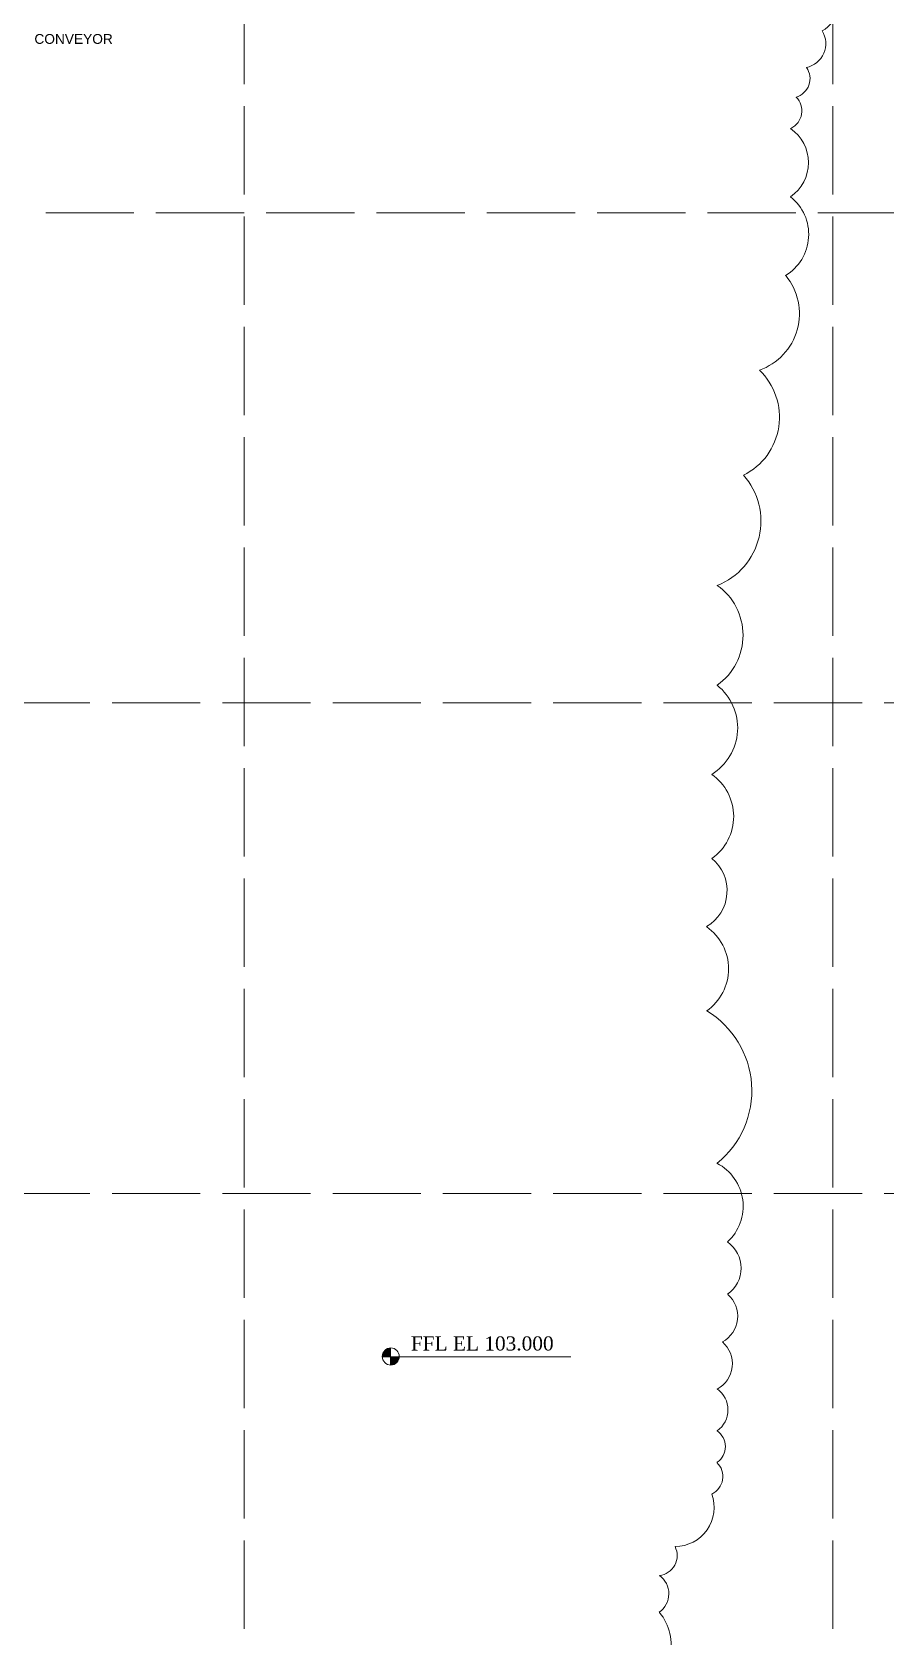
# Model space of a CAD drawing. Header units: inches. Extents: x 2602 to 127694, y 109 to 91908.
# Drawn here: x 65143 to 73851, y 52152 to 68515 of the extents above; entities that cross this region are included whole.
import ezdxf

# ---------------------------------------------------------------- set-up
doc = ezdxf.new("R2010")
doc.units = ezdxf.units.IN
doc.header["$MEASUREMENT"] = 0
doc.linetypes.add('PDF_IMPORT', pattern=[1, 0.8, -0.2])
doc.layers.add('PDF_Geometry', color=7, linetype='Continuous')
doc.layers.add('PDF_Solid Fills', color=7, linetype='Continuous', true_color=0x724639)
doc.layers.add('PDF_Text', color=230, linetype='Continuous', true_color=0xff007f)
doc.styles.add('PDF Arial', font='arial.ttf')
doc.styles.add('PDF Times New Roman', font='times.ttf')

msp = doc.modelspace()

# ---------------------------------------------------------------- hatches: boundary and pattern name
at = {"layer": 'PDF_Solid Fills', "true_color": 0x5bb8b8, "transparency": 33554559}
h = msp.add_hatch(color=123, dxfattribs=at)
h.paths.add_polyline_path([(68799, 55009), (68799, 54924), (68812, 54927), (68829, 54931), (68855, 54944), (68865, 54957), (68871, 54967), (68878, 54983), (68884, 54996), (68884, 55009)])
h.paths.add_polyline_path([(68799, 55009), (68799, 55098), (68766, 55091), (68750, 55081), (68737, 55072), (68727, 55059), (68720, 55042), (68714, 55029), (68714, 55009)])

# ---------------------------------------------------------------- linework, layer by layer
at = {"layer": 'PDF_Geometry', "color": 30, "linetype": 'PDF_IMPORT', "lineweight": 0, "ltscale": 1125.093782, "true_color": 0xff7f00}
for points in [[(67307, 17356), (67307, 78521)], [(73309, 17356), (73309, 78521)], [(103310, 66674), (11954, 66674), (7837, 66674)], [(11954, 61675), (103310, 61675)], [(11954, 56672), (103310, 56672)]]:
    msp.add_lwpolyline(points, dxfattribs=at)
at = {"layer": 'PDF_Geometry', "lineweight": 0}
for points in [[(72934, 67852, 0.520555), (73040, 68155, 0.520549), (73201, 68527, 0.520574), (73254, 69010, 0.520568), (73361, 69601, 0.520545), (73361, 70297, 0.520542), (73522, 71476)], [(72827, 66033, 0.520532), (72879, 66836, 0.520545), (72879, 67532)], [(72131, 62872, 0.520574), (72398, 63997, 0.520569), (72560, 65068, 0.520577), (72829, 66034)], [(72022, 59395, 0.520579), (72076, 60090, 0.52055), (72074, 60947, 0.52056), (72129, 61856, 0.520544), (72129, 62874)], [(72130, 56982, 0.520571), (72023, 58535, 0.52055), (72023, 59392)], [(72235, 55646, 0.520525), (72235, 56179, 0.520564), (72128, 56981)], [(72131, 54678, 0.520574), (72184, 55160, 0.520574), (72238, 55644)], [(72131, 53933, 0.520571), (72129, 54253, 0.520542), (72129, 54680)], [(71539, 52403, 0.520554), (71540, 52777, 0.520551), (71700, 53074, 0.520545), (72075, 53608, 0.520544), (72128, 53929)]]:
    msp.add_lwpolyline(points, format="xyb", dxfattribs=at)
for points in [[(73037, 68153), (73037, 68153)], [(72932, 67851), (72932, 67851)], [(72880, 67530), (72880, 67530)], [(72880, 66834), (72880, 66834)], [(72824, 66031), (72824, 66031)], [(72558, 65066), (72558, 65066)], [(72397, 63997), (72397, 63997)], [(72128, 62872), (72128, 62872)], [(72128, 61855), (72128, 61855)], [(72073, 60943), (72073, 60943)], [(72073, 60087), (72073, 60087)], [(72020, 59392), (72020, 59392)], [(72020, 58535), (72020, 58535)], [(72128, 56981), (72128, 56981)], [(72237, 56177), (72237, 56177)], [(72237, 55642), (72237, 55642)], [(72181, 55160), (72181, 55160)], [(72128, 54678), (72128, 54678)], [(72128, 54252), (72128, 54252)], [(72128, 53930), (72128, 53930)], [(72073, 53609), (72073, 53609)], [(71699, 53071), (71699, 53071)], [(71538, 52776), (71538, 52776)], [(71538, 52402), (71538, 52402)]]:
    msp.add_lwpolyline(points, dxfattribs=at)
at = {"layer": 'PDF_Geometry', "color": 123, "lineweight": 0, "true_color": 0x5bb8b8}
for points in [[(70636, 55009), (68884, 55009), (68714, 55009)], [(68799, 55098), (68799, 54924)]]:
    msp.add_lwpolyline(points, dxfattribs=at)
msp.add_circle((68801, 55011), 86.9, dxfattribs=at)
at = {"layer": 'PDF_Geometry', "lineweight": 0}
for centre, radius, start, end in [((72796, 67712), 198, 295.529, 45.528), ((71153, 52075), 507, 290.0555, 40.0561)]:
    msp.add_arc(centre, radius, start, end, dxfattribs=at)

# ---------------------------------------------------------------- texts
at = {"layer": 'PDF_Text', "color": 7, "insert": (65167, 68394), "char_height": 100, "attachment_point": 7, "style": 'PDF Arial'}
msp.add_mtext('CONVEYOR', dxfattribs=at)
at = {"layer": 'PDF_Text', "color": 32, "true_color": 0xdd6d00, "insert": (69006, 55069), "char_height": 144, "attachment_point": 7, "style": 'PDF Times New Roman'}
msp.add_mtext('FFL EL 103.000', dxfattribs=at)

doc.saveas('drawing.dxf')
